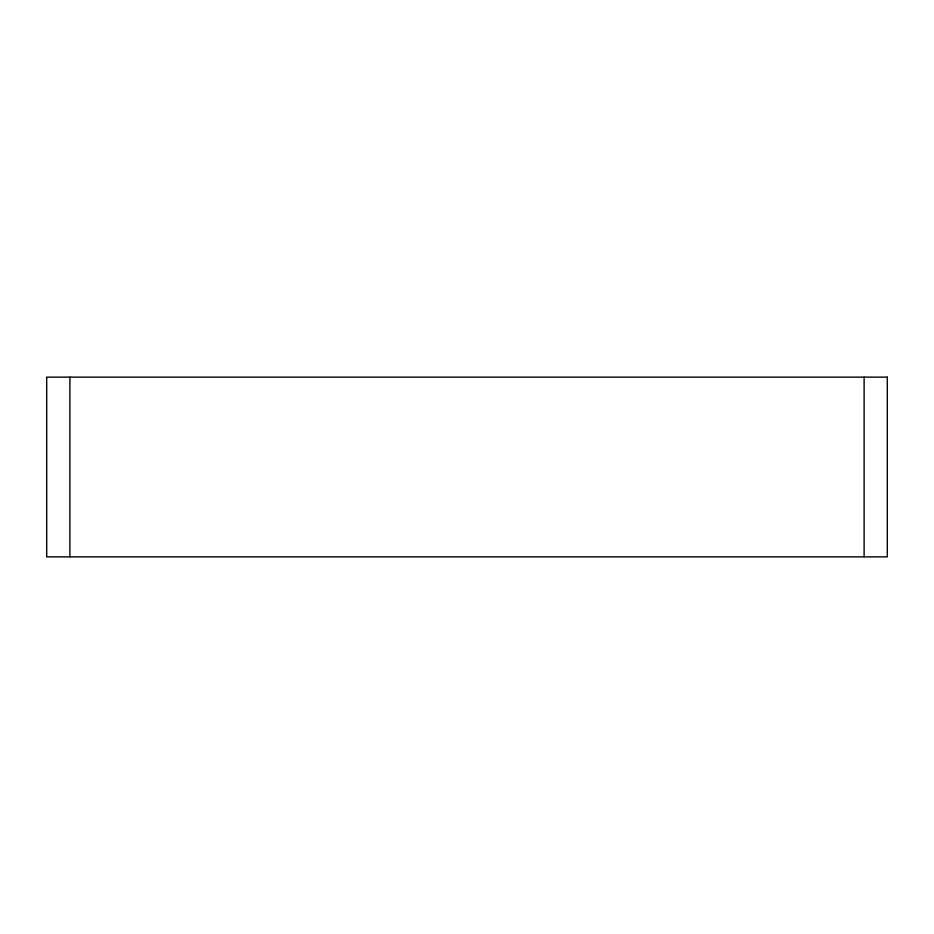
<?xml version="1.0" encoding="UTF-8"?>
<svg xmlns="http://www.w3.org/2000/svg" width="934" height="934" viewBox="0 0 934 934"><rect width="100%" height="100%" fill="white"/><g stroke="black" fill="none" stroke-linecap="round" stroke-linejoin="round"><path stroke-width="1.4" d="M864.113 377.138L864.113 556.862M69.887 377.138L69.887 556.862M887.3 377.138L46.7 377.138L46.7 556.862L887.3 556.862L887.3 377.138"/></g></svg>
